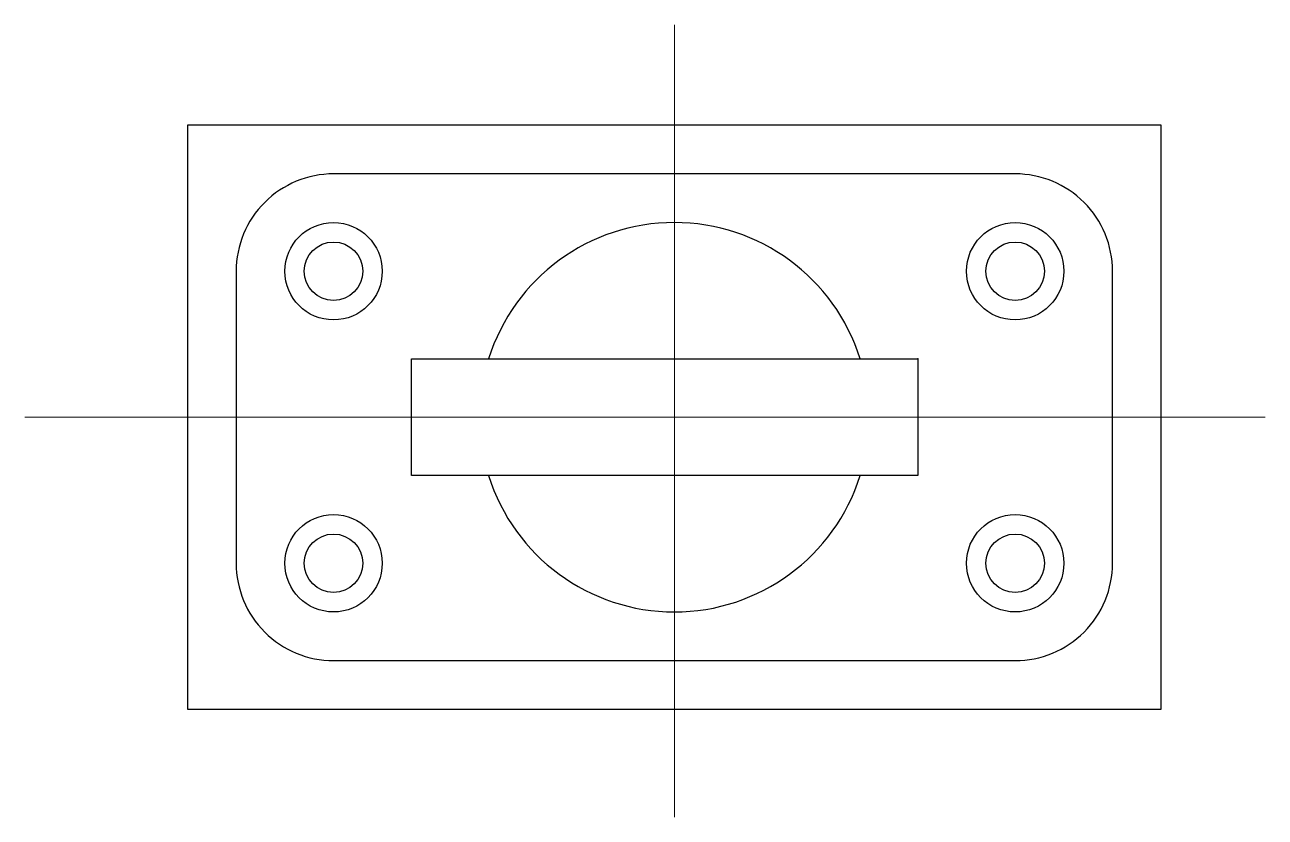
# Model space of a CAD drawing. Header units: millimetres. Extents: x 38.3 to 51.1, y 42.9 to 51.
import ezdxf

# ---------------------------------------------------------------- set-up
doc = ezdxf.new("R2010")
doc.units = ezdxf.units.MM
doc.linetypes.add('CENTER2', pattern=[28.575, 19.05, -3.175, 3.175, -3.175])
doc.layers.add('line', color=9, linetype='CENTER2', lineweight=5)

msp = doc.modelspace()

# ---------------------------------------------------------------- linework, layer by layer
for p, q in [((42.3, 47), (42.3, 47.6)), ((42.3, 47.6), (47.5, 47.6)), ((47.5, 47.6), (47.5, 46.4)), ((42.3, 46.4), (42.3, 47)), ((47.5, 46.4), (42.3, 46.4))]:
    msp.add_line(p, q)
msp.add_lwpolyline([(50, 50), (40, 50), (40, 44), (50, 44)], close=True)
msp.add_lwpolyline([(48.5, 49.5), (41.5, 49.5, 0.414214), (40.5, 48.5), (40.5, 45.5, 0.414214), (41.5, 44.5), (48.5, 44.5, 0.414214), (49.5, 45.5), (49.5, 48.5, 0.414214)], format="xyb", close=True)
for centre, radius in [((41.5, 48.5), 0.5), ((48.5, 48.5), 0.5), ((41.5, 48.5), 0.3), ((48.5, 48.5), 0.3), ((41.5, 45.5), 0.5), ((48.5, 45.5), 0.5), ((41.5, 45.5), 0.3), ((48.5, 45.5), 0.3)]:
    msp.add_circle(centre, radius)
for start, end in [(17.4576, 162.5424), (197.4576, 342.5424)]:
    msp.add_arc((45, 47), 2, start, end)
for p in [(47.5, 47.6), (42.3, 47), (45, 47)]:
    msp.add_point(p)
at = {"layer": 'line'}
for p, q in [((45, 47), (45, 51.031)), ((45, 51.031), (45, 47)), ((45, 47), (38.33, 47)), ((38.33, 47), (45, 47)), ((45, 47), (51.068, 47)), ((51.068, 47), (45, 47)), ((45, 47), (45, 42.891))]:
    msp.add_line(p, q, dxfattribs=at)

doc.saveas('drawing.dxf')
